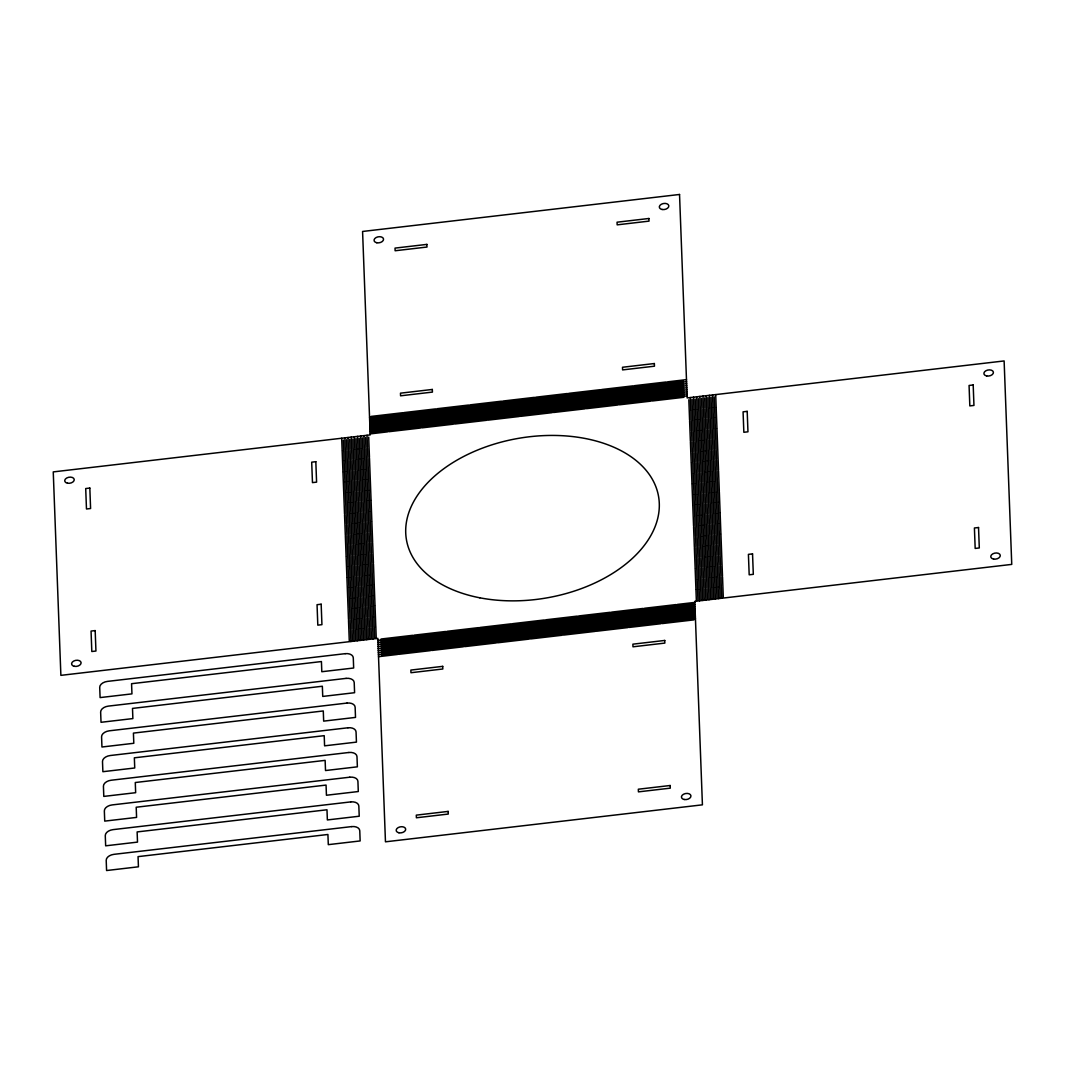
<?xml version="1.0" encoding="UTF-8"?>
<svg xmlns="http://www.w3.org/2000/svg" width="1065" height="1065" viewBox="0 0 1065 1065"><rect width="100%" height="100%" fill="white"/><g stroke="black" fill="none" stroke-linecap="round" stroke-linejoin="round"><path stroke-width="1.5" d="M371.099 416.415L402.796 412.714M404.034 412.581L435.731 408.88M436.956 408.734L468.653 405.033M469.891 404.886L501.588 401.186M502.813 401.052L534.51 397.352M535.748 397.205L567.445 393.504M568.67 393.358L600.367 389.67M601.605 389.524L633.302 385.823M634.527 385.676L666.224 381.976M667.462 381.842L686.472 379.619M369.555 417.613L386.994 415.59M388.219 415.443L419.916 411.742M421.154 411.596L452.851 407.895M454.076 407.762L485.773 404.061M487.011 403.915L518.708 400.214M519.933 400.067L551.63 396.38M552.868 396.233L584.565 392.532M585.79 392.386L617.487 388.685M618.725 388.539L650.422 384.851M651.647 384.705L683.344 381.004M371.179 418.452L402.876 414.751M404.114 414.605L435.811 410.917M437.036 410.771L468.733 407.07M469.971 406.923L501.655 403.222M502.893 403.076L534.59 399.388M535.828 399.242L567.512 395.541M568.75 395.395L600.447 391.694M601.685 391.561L633.369 387.86M634.607 387.713L666.304 384.012M667.529 383.866L686.552 381.656M369.635 419.65L387.061 417.613M388.299 417.48L419.996 413.779M421.234 413.633L452.918 409.932M454.156 409.785L485.853 406.098M487.078 405.951L518.775 402.251M520.013 402.104L551.71 398.403M552.935 398.27L584.632 394.569M585.87 394.423L617.567 390.722M618.792 390.575L650.489 386.888M651.727 386.741L683.424 383.041M371.259 420.489L402.956 416.788M404.181 416.641L435.878 412.94M437.116 412.807L468.813 409.106M470.038 408.96L501.735 405.259M502.973 405.113L534.67 401.412M535.895 401.279L567.592 397.578M568.83 397.431L600.527 393.731M601.752 393.584L633.449 389.897M634.687 389.75L666.384 386.049M667.609 385.903L686.632 383.693M369.715 421.687L387.141 419.65M388.379 419.504L420.076 415.816M421.301 415.67L452.998 411.969M454.236 411.822L485.933 408.121M487.158 407.988L518.855 404.287M520.093 404.141L551.79 400.44M553.015 400.294L584.712 396.606M585.95 396.46L617.647 392.759M618.871 392.612L650.569 388.911M651.807 388.778L683.504 385.077M371.339 422.525L403.023 418.825M404.261 418.678L435.958 414.977M437.196 414.831L468.88 411.143M470.118 410.997L501.815 407.296M503.053 407.149L534.736 403.449M535.975 403.315L567.672 399.615M568.896 399.468L600.593 395.767M601.832 395.621L633.529 391.92M634.753 391.787L666.45 388.086M667.688 387.94L686.699 385.716M369.781 423.724L387.221 421.687M388.445 421.54L420.143 417.853M421.381 417.706L453.078 414.005M454.302 413.859L485.999 410.158M487.238 410.012L518.935 406.324M520.159 406.178L551.856 402.477M553.094 402.33L584.791 398.63M586.016 398.496L617.713 394.796M618.951 394.649L650.648 390.948M651.873 390.802L683.57 387.114M371.405 424.549L403.103 420.861M404.341 420.715L436.038 417.014M437.262 416.868L468.959 413.167M470.197 413.034L501.895 409.333M503.119 409.186L534.816 405.485M536.054 405.339L567.752 401.651M568.976 401.505L600.673 397.804M601.911 397.658L633.608 393.957M634.833 393.81L666.53 390.123M667.768 389.976L686.779 387.753M369.861 425.76L387.301 423.724M388.525 423.577L420.222 419.876M421.46 419.743L453.157 416.042M454.382 415.896L486.079 412.195M487.317 412.048L519.014 408.348M520.239 408.214L551.936 404.514M553.174 404.367L584.871 400.666M586.096 400.52L617.793 396.832M619.031 396.686L650.728 392.985M651.953 392.839L683.65 389.138M371.485 426.586L403.182 422.885M404.42 422.752L436.104 419.051M437.342 418.904L469.039 415.204M470.277 415.057L501.961 411.37M503.199 411.223L534.896 407.522M536.121 407.376L567.818 403.675M569.056 403.542L600.753 399.841M601.978 399.695L633.675 395.994M634.913 395.847L666.61 392.146M667.835 392.013L686.858 389.79M369.941 427.797L387.367 425.76M388.605 425.614L420.302 421.913M421.527 421.767L453.224 418.079M454.462 417.933L486.159 414.232M487.384 414.085L519.081 410.384M520.319 410.238L552.016 406.55M553.241 406.404L584.938 402.703M586.176 402.557L617.873 398.856M619.098 398.723L650.795 395.022M652.033 394.875L683.73 391.174M371.565 428.623L403.262 424.922M404.487 424.775L436.184 421.088M437.422 420.941L469.119 417.24M470.344 417.094L502.041 413.393M503.279 413.26L534.976 409.559M536.201 409.413L567.898 405.712M569.136 405.565L600.833 401.878M602.058 401.731L633.755 398.03M634.993 397.884L666.69 394.183M667.915 394.05L686.938 391.827M370.021 429.821L387.447 427.797M388.685 427.651L420.382 423.95M421.607 423.803L453.304 420.103M454.542 419.969L486.239 416.269M487.464 416.122L519.161 412.421M520.399 412.275L552.096 408.587M553.321 408.441L585.018 404.74M586.256 404.594L617.94 400.893M619.178 400.746L650.875 397.059M652.113 396.912L683.797 393.211M371.645 430.659L403.329 426.959M404.567 426.812L436.264 423.124M437.489 422.978L469.186 419.277M470.424 419.131L502.121 415.43M503.346 415.283L535.043 411.596M536.281 411.449L567.978 407.749M569.203 407.602L600.9 403.901M602.138 403.768L633.835 400.067M635.06 399.921L666.757 396.22M667.995 396.073L687.005 393.864M370.088 431.857L387.527 429.821M388.752 429.688L420.449 425.987M421.687 425.84L453.384 422.139M454.609 421.993L486.306 418.305M487.544 418.159L519.241 414.458M520.466 414.312L552.163 410.611M553.401 410.478L585.098 406.777M586.322 406.63L618.019 402.929M619.258 402.783L650.955 399.082M652.179 398.949L683.876 395.248M371.712 432.696L403.409 428.995M404.647 428.849L436.344 425.148M437.569 425.015L469.266 421.314M470.504 421.168L502.201 417.467M503.426 417.32L535.123 413.619M536.361 413.486L568.058 409.785M569.282 409.639L600.98 405.938M602.218 405.792L633.915 402.104M635.139 401.958L666.836 398.257M668.074 398.11L687.085 395.887M370.167 433.894L387.607 431.857M388.832 431.711L420.529 428.024M421.767 427.877L453.464 424.176M454.688 424.03L486.386 420.329M487.624 420.196L519.307 416.495M520.545 416.348L552.242 412.648M553.481 412.501L585.164 408.814M586.402 408.667L618.099 404.966M619.337 404.82L651.021 401.119M652.259 400.986L683.956 397.285M381.044 639.013L412.741 635.312M413.979 635.166L445.663 631.478M446.901 631.332L478.598 627.631M479.836 627.485L511.52 623.784M512.758 623.651L544.455 619.95M545.693 619.803L577.376 616.103M578.615 615.956L610.312 612.269M611.536 612.122L643.233 608.421M644.471 608.275L676.168 604.574M677.393 604.427L694.833 602.404M377.915 640.398L396.926 638.188M398.164 638.041L429.861 634.341M431.085 634.194L462.782 630.493M464.021 630.36L495.718 626.659M496.942 626.513L528.639 622.812M529.877 622.666L561.574 618.965M562.799 618.832L594.496 615.131M595.734 614.984L627.431 611.283M628.656 611.137L660.353 607.449M661.591 607.303L693.288 603.602M381.124 641.05L412.821 637.349M414.045 637.203L445.742 633.502M446.981 633.369L478.678 629.668M479.902 629.522L511.599 625.821M512.837 625.674L544.535 621.987M545.759 621.84L577.456 618.139M578.694 617.993L610.391 614.292M611.616 614.159L643.313 610.458M644.551 610.312L676.248 606.611M677.473 606.464L694.913 604.427M377.995 642.435L397.005 640.211M398.243 640.078L429.94 636.377M431.165 636.231L462.862 632.53M464.1 632.384L495.797 628.696M497.022 628.55L528.719 624.849M529.957 624.702L561.654 621.002M562.879 620.855L594.576 617.168M595.814 617.021L627.511 613.32M628.736 613.174L660.433 609.473M661.671 609.34L693.355 605.639M381.203 643.087L412.887 639.386M414.125 639.24L445.822 635.539M447.06 635.392L478.744 631.705M479.982 631.558L511.679 627.857M512.904 627.711L544.601 624.01M545.839 623.877L577.536 620.176M578.761 620.03L610.458 616.329M611.696 616.182L643.393 612.495M644.618 612.348L676.315 608.648M677.553 608.501L694.979 606.464M378.062 644.471L397.085 642.248M398.31 642.102L430.007 638.414M431.245 638.268L462.942 634.567M464.167 634.421L495.864 630.72M497.102 630.587L528.799 626.886M530.024 626.739L561.721 623.038M562.959 622.892L594.656 619.191M595.881 619.058L627.578 615.357M628.816 615.211L660.513 611.51M661.738 611.363L693.435 607.676M381.27 645.124L412.967 641.423M414.205 641.276L445.902 637.576M447.127 637.429L478.824 633.728M480.062 633.595L511.759 629.894M512.984 629.748L544.681 626.047M545.919 625.901L577.616 622.213M578.841 622.067L610.538 618.366M611.776 618.219L643.473 614.518M644.698 614.385L676.395 610.684M677.633 610.538L695.059 608.501M378.142 646.508L397.165 644.285M398.39 644.139L430.087 640.438M431.325 640.305L463.022 636.604M464.247 636.457L495.944 632.756M497.182 632.61L528.879 628.922M530.104 628.776L561.801 625.075M563.039 624.929L594.723 621.228M595.961 621.095L627.658 617.394M628.896 617.247L660.58 613.547M661.818 613.4L693.515 609.699M381.35 647.147L413.047 643.46M414.272 643.313L445.969 639.612M447.207 639.466L478.904 635.765M480.129 635.632L511.826 631.931M513.064 631.785L544.761 628.084M545.986 627.937L577.683 624.236M578.921 624.103L610.618 620.402M611.843 620.256L643.54 616.555M644.778 616.409L676.475 612.721M677.699 612.575L695.139 610.538M378.221 648.545L397.232 646.322M398.47 646.175L430.167 642.475M431.392 642.328L463.089 638.641M464.327 638.494L496.024 634.793M497.248 634.647L528.946 630.946M530.184 630.813L561.881 627.112M563.105 626.966L594.803 623.265M596.041 623.118L627.738 619.431M628.962 619.284L660.659 615.583M661.898 615.437L693.595 611.736M381.43 649.184L413.127 645.483M414.352 645.35L446.049 641.649M447.287 641.503L478.984 637.802M480.209 637.655L511.906 633.968M513.144 633.821L544.841 630.121M546.065 629.974L577.763 626.273M579.001 626.127L610.698 622.439M611.922 622.293L643.619 618.592M644.857 618.446L676.555 614.745M677.779 614.611L695.219 612.575M378.301 650.569L397.312 648.359M398.55 648.212L430.247 644.511M431.471 644.365L463.169 640.664M464.407 640.531L496.104 636.83M497.328 636.684L529.025 632.983M530.264 632.836L561.947 629.149M563.185 629.002L594.882 625.301M596.12 625.155L627.804 621.454M629.042 621.321L660.739 617.62M661.977 617.474L693.661 613.773M381.496 651.221L413.193 647.52M414.431 647.374L446.129 643.686M447.353 643.54L479.05 639.839M480.288 639.692L511.985 635.991M513.21 635.858L544.907 632.157M546.145 632.011L577.842 628.31M579.067 628.164L610.764 624.463M612.002 624.33L643.699 620.629M644.924 620.482L676.621 616.781M677.859 616.635L695.285 614.611M378.368 652.605L397.391 650.395M398.616 650.249L430.313 646.548M431.551 646.402L463.248 642.701M464.473 642.554L496.17 638.867M497.408 638.72L529.105 635.02M530.33 634.873L562.027 631.172M563.265 631.039L594.962 627.338M596.187 627.192L627.884 623.491M629.122 623.345L660.819 619.657M662.044 619.511L693.741 615.81M381.576 653.258L413.273 649.557M414.511 649.41L446.208 645.71M447.433 645.576L479.13 641.876M480.368 641.729L512.065 638.028M513.29 637.882L544.987 634.194M546.225 634.048L577.922 630.347M579.147 630.2L610.844 626.5M612.082 626.366L643.766 622.666M645.004 622.519L676.701 618.818M677.939 618.672L695.365 616.635M378.448 654.642L397.471 652.419M398.696 652.286L430.393 648.585M431.631 648.439L463.315 644.738M464.553 644.591L496.25 640.89M497.488 640.757L529.172 637.056M530.41 636.91L562.107 633.209M563.345 633.063L595.029 629.375M596.267 629.229L627.964 625.528M629.189 625.381L660.886 621.68M662.124 621.547L693.821 617.846M381.656 655.295L413.353 651.594M414.578 651.447L446.275 647.746M447.513 647.6L479.21 643.912M480.435 643.766L512.132 640.065M513.37 639.919L545.067 636.218M546.292 636.085L577.989 632.384M579.227 632.237L610.924 628.536M612.149 628.39L643.846 624.702M645.084 624.556L676.781 620.855M678.006 620.709L695.445 618.672M378.528 656.679L397.538 654.456M398.776 654.309L430.473 650.622M431.698 650.475L463.395 646.774M464.633 646.628L496.33 642.927M497.555 642.794L529.252 639.093M530.49 638.947L562.187 635.246M563.412 635.099L595.109 631.399M596.347 631.265L628.044 627.565M629.269 627.418L660.966 623.717M662.204 623.571L693.901 619.883M715.693 394.596L716.146 406.803M716.173 407.602L716.945 427.944M716.971 428.729L717.73 449.084M717.757 449.869L718.529 470.211M718.556 471.01L719.314 491.351M719.341 492.15L720.113 512.491M720.14 513.277L720.899 533.632M720.938 534.417L721.697 554.759M721.724 555.557L722.483 575.899M722.523 576.697L723.281 597.039M714.176 396.819L714.948 417.161M714.974 417.959L715.733 438.301M715.76 439.086L716.532 459.441M716.559 460.226L717.317 480.568M717.357 481.367L718.116 501.708M718.143 502.507L718.902 522.848M718.942 523.634L719.7 543.989M719.727 544.774L720.499 565.116M720.526 565.914L721.285 586.256M721.311 587.055L721.737 598.237M712.525 394.969L712.978 407.176M713.004 407.962L713.776 428.316M713.803 429.102L714.562 449.443M714.588 450.242L715.361 470.584M715.387 471.382L716.146 491.724M716.173 492.509L716.945 512.864M716.971 513.649L717.73 533.991M717.757 534.79L718.529 555.131M718.556 555.93L719.314 576.272M719.354 577.057L720.113 597.412M711.007 397.192L711.779 417.533M711.806 418.332L712.565 438.673M712.591 439.459L713.364 459.814M713.39 460.599L714.149 480.941M714.176 481.739L714.948 502.081M714.974 502.866L715.733 523.221M715.773 524.007L716.532 544.348M716.559 545.147L717.317 565.488M717.357 566.287L718.116 586.629M718.143 587.414L718.569 598.61M709.343 395.341L709.809 407.549M709.836 408.334L710.595 428.689M710.635 429.475L711.393 449.816M711.42 450.615L712.192 470.956M712.219 471.742L712.978 492.097M713.004 492.882L713.776 513.223M713.803 514.022L714.562 534.364M714.588 535.163L715.361 555.504M715.387 556.289L716.146 576.644M716.186 577.43L716.945 597.771M707.839 397.565L708.611 417.906M708.638 418.691L709.397 439.046M709.423 439.832L710.195 460.173M710.222 460.972L710.981 481.313M711.007 482.099L711.779 502.454M711.806 503.239L712.565 523.581M712.591 524.379L713.364 544.721M713.39 545.52L714.149 565.861M714.189 566.647L714.948 587.001M714.974 587.787L715.4 598.983M706.175 395.714L706.641 407.922M706.667 408.707L707.426 429.049M707.466 429.847L708.225 450.189M708.252 450.974L709.01 471.329M709.05 472.115L709.809 492.469M709.836 493.255L710.608 513.596M710.635 514.395L711.393 534.736M711.42 535.522L712.192 555.877M712.219 556.662L712.978 577.004M713.004 577.802L713.776 598.144M704.671 397.924L705.429 418.279M705.469 419.064L706.228 439.406M706.255 440.204L707.027 460.546M707.053 461.345L707.812 481.686M707.839 482.472L708.611 502.826M708.638 503.612L709.397 523.953M709.423 524.752L710.195 545.094M710.222 545.879L710.981 566.234M711.007 567.019L711.779 587.361M711.806 588.16L712.232 599.342M703.007 396.073L703.472 408.281M703.499 409.08L704.258 429.421M704.284 430.22L705.057 450.562M705.083 451.347L705.842 471.702M705.882 472.487L706.641 492.829M706.667 493.628L707.426 513.969M707.466 514.754L708.225 535.109M708.252 535.895L709.024 556.236M709.05 557.035L709.809 577.376M709.836 578.175L710.608 598.517M701.502 398.297L702.261 418.638M702.301 419.437L703.06 439.778M703.086 440.577L703.845 460.919M703.885 461.704L704.644 482.059M704.671 482.844L705.443 503.186M705.469 503.985L706.228 524.326M706.255 525.112L707.027 545.466M707.053 546.252L707.812 566.607M707.839 567.392L708.611 587.734M708.638 588.532L709.05 599.715M699.838 396.446L700.304 408.654M700.331 409.453L701.09 429.794M701.116 430.579L701.888 450.934M701.915 451.72L702.674 472.061M702.7 472.86L703.472 493.202M703.499 494L704.258 514.342M704.298 515.127L705.057 535.482M705.083 536.267L705.842 556.609M705.882 557.408L706.641 577.749M706.667 578.535L707.44 598.889M698.334 398.669L699.093 419.011M699.119 419.81L699.891 440.151M699.918 440.937L700.677 461.291M700.717 462.077L701.476 482.418M701.502 483.217L702.261 503.559M702.301 504.357L703.06 524.699M703.086 525.484L703.859 545.839M703.885 546.625L704.644 566.966M704.671 567.765L705.443 588.106M705.469 588.892L705.882 600.088M696.67 396.819L697.136 409.027M697.162 409.812L697.921 430.167M697.948 430.952L698.72 451.294M698.746 452.093L699.505 472.434M699.532 473.233L700.304 493.574M700.331 494.36L701.09 514.715M701.129 515.5L701.888 535.841M701.915 536.64L702.674 556.982M702.714 557.767L703.472 578.122M703.499 578.907L704.258 599.249M695.165 399.042L695.924 419.384M695.951 420.169L696.723 440.524M696.75 441.309L697.508 461.651M697.535 462.45L698.307 482.791M698.334 483.59L699.093 503.931M699.133 504.717L699.891 525.072M699.918 525.857L700.677 546.199M700.717 546.997L701.476 567.339M701.502 568.138L702.274 588.479M702.301 589.264L702.714 600.46M693.501 397.192L693.954 409.399M693.994 410.185L694.753 430.526M694.779 431.325L695.552 451.666M695.578 452.465L696.337 472.807M696.364 473.592L697.136 493.947M697.162 494.732L697.921 515.074M697.948 515.873L698.72 536.214M698.746 537.013L699.505 557.354M699.545 558.14L700.304 578.495M700.331 579.28L701.09 599.622M691.997 399.402L692.756 419.756M692.783 420.542L693.555 440.883M693.581 441.682L694.34 462.024M694.367 462.822L695.139 483.164M695.165 483.949L695.924 504.304M695.951 505.09L696.723 525.431M696.75 526.23L697.508 546.571M697.548 547.37L698.307 567.712M698.334 568.497L699.093 588.852M699.133 589.637L699.545 600.833M690.333 397.565L690.786 409.772M690.826 410.558L691.584 430.899M691.611 431.698L692.37 452.039M692.41 452.825L693.169 473.18M693.195 473.965L693.967 494.306M693.994 495.105L694.753 515.447M694.779 516.245L695.552 536.587M695.578 537.372L696.337 557.727M696.364 558.513L697.136 578.854M697.162 579.653L697.921 599.994M688.829 399.774L689.587 420.129M689.614 420.915L690.386 441.256M690.413 442.055L691.172 462.396M691.198 463.182L691.97 483.537M691.997 484.322L692.756 504.664M692.783 505.462L693.555 525.804M693.581 526.603L694.34 546.944M694.367 547.73L695.139 568.084M695.165 568.87L695.924 589.211M695.964 590.01L696.377 601.192M368.703 437.129L369.462 457.471M369.488 458.27L370.247 478.611M370.287 479.41L371.046 499.751M371.073 500.537L371.845 520.891M371.871 521.677L372.63 542.018M372.657 542.817L373.429 563.159M373.456 563.957L374.214 584.299M374.241 585.084L375.013 605.439M375.04 606.225L375.799 626.566M375.839 627.365L376.251 638.547M367.039 435.279L367.492 447.486M367.518 448.285L368.29 468.627M368.317 469.412L369.076 489.767M369.116 490.552L369.874 510.894M369.901 511.693L370.66 532.034M370.7 532.833L371.459 553.174M371.485 553.96L372.257 574.315M372.284 575.1L373.043 595.442M373.07 596.24L373.842 616.582M373.868 617.367L374.627 637.722M365.535 437.502L366.293 457.844M366.32 458.642L367.079 478.984M367.119 479.769L367.878 500.124M367.904 500.909L368.663 521.251M368.703 522.05L369.462 542.391M369.488 543.19L370.261 563.531M370.287 564.317L371.046 584.672M371.073 585.457L371.845 605.799M371.871 606.597L372.63 626.939M372.657 627.738L373.083 638.92M363.871 435.652L364.323 447.859M364.35 448.645L365.122 468.999M365.149 469.785L365.907 490.126M365.934 490.925L366.706 511.267M366.733 512.065L367.492 532.407M367.531 533.192L368.29 553.547M368.317 554.332L369.076 574.674M369.116 575.473L369.874 595.814M369.901 596.613L370.673 616.955M370.7 617.74L371.459 638.095M362.353 437.875L363.125 458.216M363.152 459.002L363.911 479.356M363.95 480.142L364.709 500.497M364.736 501.282L365.495 521.624M365.535 522.422L366.293 542.764M366.32 543.549L367.092 563.904M367.119 564.69L367.878 585.031M367.904 585.83L368.676 606.171M368.703 606.97L369.462 627.312M369.488 628.097L369.914 639.293M360.702 436.024L361.155 448.232M361.181 449.017L361.954 469.372M361.98 470.158L362.739 490.499M362.766 491.298L363.538 511.639M363.564 512.425L364.323 532.78M364.35 533.565L365.122 553.907M365.149 554.705L365.907 575.047M365.947 575.846L366.706 596.187M366.733 596.972L367.492 617.327M367.531 618.113L368.29 638.454M359.185 438.248L359.957 458.589M359.983 459.374L360.742 479.729M360.769 480.515L361.541 500.856M361.568 501.655L362.326 521.996M362.366 522.782L363.125 543.137M363.152 543.922L363.911 564.264M363.95 565.062L364.709 585.404M364.736 586.203L365.508 606.544M365.535 607.33L366.293 627.684M366.32 628.47L366.746 639.666M357.534 436.397L357.986 448.605M358.013 449.39L358.785 469.732M358.812 470.53L359.571 490.872M359.597 491.657L360.369 512.012M360.396 512.798L361.155 533.139M361.181 533.938L361.954 554.279M361.98 555.078L362.739 575.42M362.766 576.205L363.538 596.56M363.564 597.345L364.323 617.687M364.363 618.485L365.122 638.827M356.016 438.607L356.788 458.962M356.815 459.747L357.574 480.089M357.6 480.887L358.373 501.229M358.399 502.028L359.158 522.369M359.185 523.155L359.957 543.509M359.983 544.295L360.742 564.636M360.782 565.435L361.541 585.777M361.568 586.562L362.326 606.917M362.366 607.702L363.125 628.044M363.152 628.843L363.578 640.025M354.352 436.757L354.818 448.964M354.845 449.763L355.603 470.104M355.643 470.903L356.402 491.245M356.429 492.03L357.201 512.385M357.228 513.17L357.986 533.512M358.013 534.311L358.785 554.652M358.812 555.437L359.571 575.792M359.597 576.578L360.369 596.919M360.396 597.718L361.155 618.059M361.181 618.858L361.954 639.2M352.848 438.98L353.607 459.321M353.647 460.12L354.405 480.461M354.432 481.26L355.204 501.602M355.231 502.387L355.99 522.742M356.016 523.527L356.788 543.869M356.815 544.668L357.574 565.009M357.6 565.795L358.373 586.149M358.399 586.935L359.158 607.276M359.198 608.075L359.957 628.417M359.983 629.215L360.409 640.398M351.184 437.129L351.65 449.337M351.676 450.136L352.435 470.477M352.475 471.262L353.234 491.617M353.261 492.403L354.019 512.744M354.059 513.543L354.818 533.885M354.845 534.67L355.617 555.025M355.643 555.81L356.402 576.165M356.429 576.95L357.201 597.292M357.228 598.091L357.986 618.432M358.013 619.218L358.785 639.572M349.679 439.352L350.438 459.694M350.478 460.493L351.237 480.834M351.264 481.62L352.036 501.974M352.062 502.76L352.821 523.101M352.848 523.9L353.62 544.242M353.647 545.04L354.405 565.382M354.432 566.167L355.204 586.522M355.231 587.308L355.99 607.649M356.016 608.448L356.788 628.789M356.815 629.575L357.241 640.771M348.015 437.502L348.481 449.71M348.508 450.495L349.267 470.85M349.293 471.635L350.065 491.977M350.092 492.776L350.851 513.117M350.891 513.916L351.65 534.257M351.676 535.043L352.435 555.398M352.475 556.183L353.234 576.524M353.261 577.323L354.033 597.665M354.059 598.45L354.818 618.805M354.845 619.59L355.617 639.932M346.511 439.725L347.27 460.067M347.31 460.852L348.069 481.207M348.095 481.992L348.854 502.334M348.894 503.133L349.653 523.474M349.679 524.273L350.452 544.614M350.478 545.4L351.237 565.755M351.264 566.54L352.036 586.882M352.062 587.68L352.821 608.022M352.848 608.807L353.62 629.162M353.647 629.947L354.059 641.143M344.847 437.875L345.313 450.082M345.34 450.868L346.098 471.209M346.125 472.008L346.897 492.349M346.924 493.148L347.683 513.49M347.709 514.275L348.481 534.63M348.508 535.415L349.267 555.757M349.307 556.556L350.065 576.897M350.092 577.696L350.851 598.037M350.891 598.823L351.65 619.178M351.676 619.963L352.448 640.305M343.343 440.085L344.102 460.439M344.128 461.225L344.9 481.566M344.927 482.365L345.686 502.707M345.726 503.505L346.484 523.847M346.511 524.632L347.27 544.987M347.31 545.773L348.069 566.114M348.095 566.913L348.867 587.254M348.894 588.053L349.653 608.395M349.679 609.18L350.452 629.535M350.478 630.32L350.891 641.516M341.679 438.248L342.145 450.442M342.171 451.24L342.93 471.582M342.957 472.381L343.729 492.722M343.755 493.508L344.514 513.863M344.541 514.648L345.313 534.989M345.34 535.788L346.098 556.13M346.125 556.928L346.897 577.27M346.924 578.055L347.683 598.41M347.722 599.196L348.481 619.537M348.508 620.336L349.267 640.677M679.537 194.469L362.579 231.464L370.207 434.906L53.25 471.902L60.878 675.356L377.835 638.361L385.463 841.816L702.421 804.834L694.793 601.379L1011.75 564.397L1004.122 360.942L687.165 397.924L679.537 194.469M426.892 244.391L395.035 248.105L395.128 250.754L426.985 247.04L426.892 244.391M648.918 218.485L617.061 222.199L617.168 224.848L649.011 221.121L648.918 218.485M432.323 389.457L400.48 393.171L400.573 395.807L432.43 392.093L432.323 389.457M654.363 363.538L622.506 367.265L622.599 369.901L654.456 366.187L654.363 363.538M89.833 488.063L85.706 488.542L86.478 508.99L90.592 508.511L89.833 488.063M315.826 461.691L311.699 462.17L312.471 482.618L316.585 482.139L315.826 461.691M747.191 411.356L743.077 411.836L743.849 432.284L747.963 431.804L747.191 411.356M973.184 384.984L969.07 385.463L969.829 405.911L973.956 405.432L973.184 384.984M95.171 630.587L91.058 631.066L91.816 651.514L95.943 651.035L95.171 630.587M321.164 604.214L317.05 604.694L317.809 625.142L321.936 624.662L321.164 604.214M752.542 553.88L748.415 554.359L749.188 574.807L753.314 574.328L752.542 553.88M978.535 527.508L974.408 527.987L975.181 548.435L979.294 547.956L978.535 527.508M345.166 653.67L107.445 681.4A8.001 5.059 -9.7 0 0 99.711 687.418L100.097 697.588L131.954 693.874L131.567 683.703L321.43 661.551L321.803 671.722L353.66 668.008L353.287 657.824A8.001 5.059 -9.7 0 0 345.166 653.67M442.721 666.357L410.864 670.071L410.957 672.721L442.814 668.993L442.721 666.357M664.746 640.451L632.89 644.165L632.983 646.801L664.84 643.087L664.746 640.451M346.098 678.378L108.377 706.108A8.001 5.059 -9.7 0 0 100.642 712.126L101.029 722.296L132.872 718.582L132.499 708.411L322.349 686.246L322.735 696.43L354.592 692.703L354.206 682.532A8.001 5.059 -9.7 0 0 346.098 678.378M347.017 703.073L109.296 730.816A8.001 5.059 -9.7 0 0 101.574 736.834L101.947 747.004L133.804 743.277L133.418 733.106L323.281 710.954L323.667 721.125L355.51 717.411L355.138 707.24A8.001 5.059 -9.7 0 0 347.017 703.073M347.949 727.781L110.228 755.524A8.001 5.059 -9.7 0 0 102.493 761.528L102.879 771.699L134.736 767.985L134.35 757.814L324.213 735.662L324.585 745.833L356.442 742.119L356.056 731.948A8.001 5.059 -9.7 0 0 347.949 727.781M348.867 752.489L111.159 780.232A8.001 5.059 -9.7 0 0 103.425 786.236L103.798 796.407L135.654 792.693L135.282 782.522L325.131 760.37L325.517 770.541L357.374 766.827L356.988 756.656A8.001 5.059 -9.7 0 0 348.867 752.489M349.799 777.197L112.078 804.927A8.001 5.059 -9.7 0 0 104.343 810.944L104.729 821.115L136.586 817.401L136.2 807.23L326.063 785.078L326.436 795.249L358.293 791.535L357.92 781.351A8.001 5.059 -9.7 0 0 349.799 777.197M350.731 801.905L113.01 829.635A8.001 5.059 -9.7 0 0 105.275 835.652L105.661 845.823L137.505 842.109L137.132 831.925L326.982 809.773L327.368 819.943L359.224 816.229L358.838 806.059A8.001 5.059 -9.7 0 0 350.731 801.905M448.152 811.41L416.295 815.138L416.402 817.774L448.259 814.059L448.152 811.41M670.178 785.504L638.334 789.218L638.428 791.867L670.284 788.153L670.178 785.504M351.65 826.6L113.928 854.343A8.001 5.059 -9.7 0 0 106.207 860.347L106.58 870.531L138.437 866.803L138.051 856.633L327.913 834.481L328.3 844.652L360.143 840.937L359.77 830.767A8.001 5.059 -9.7 0 0 351.65 826.6M74.377 666.317A4.793 3.035 -9.7 0 0 81.086 662.563A4.793 3.035 -9.7 0 0 73.592 661.112A4.793 3.035 -9.7 0 0 74.377 666.317M662.097 209.486A4.793 3.035 -9.7 0 0 668.807 205.731A4.793 3.035 -9.7 0 0 661.312 204.28A4.793 3.035 -9.7 0 0 662.097 209.486M376.837 242.767A4.793 3.035 -9.7 0 0 383.533 239.013A4.793 3.035 -9.7 0 0 376.052 237.562A4.793 3.035 -9.7 0 0 376.837 242.767M398.962 832.79A4.793 3.035 -9.7 0 0 405.672 829.023A4.793 3.035 -9.7 0 0 398.177 827.585A4.793 3.035 -9.7 0 0 398.962 832.79M684.223 799.495A4.793 3.035 -9.7 0 0 690.932 795.741A4.793 3.035 -9.7 0 0 683.437 794.29A4.793 3.035 -9.7 0 0 684.223 799.495M986.683 375.958A4.793 3.035 -9.7 0 0 993.392 372.191A4.793 3.035 -9.7 0 0 985.897 370.753A4.793 3.035 -9.7 0 0 986.683 375.958M67.508 483.204A4.793 3.035 -9.7 0 0 74.217 479.45A4.793 3.035 -9.7 0 0 66.722 477.999A4.793 3.035 -9.7 0 0 67.508 483.204M479.849 597.811A127.907 81.02 -9.7 0 0 658.742 497.581A127.907 81.02 -9.7 0 0 458.909 459.042A127.907 81.02 -9.7 0 0 479.849 597.811M993.552 559.058A4.793 3.035 -9.7 0 0 1000.261 555.304A4.793 3.035 -9.7 0 0 992.766 553.853A4.793 3.035 -9.7 0 0 993.552 559.058"/></g></svg>
